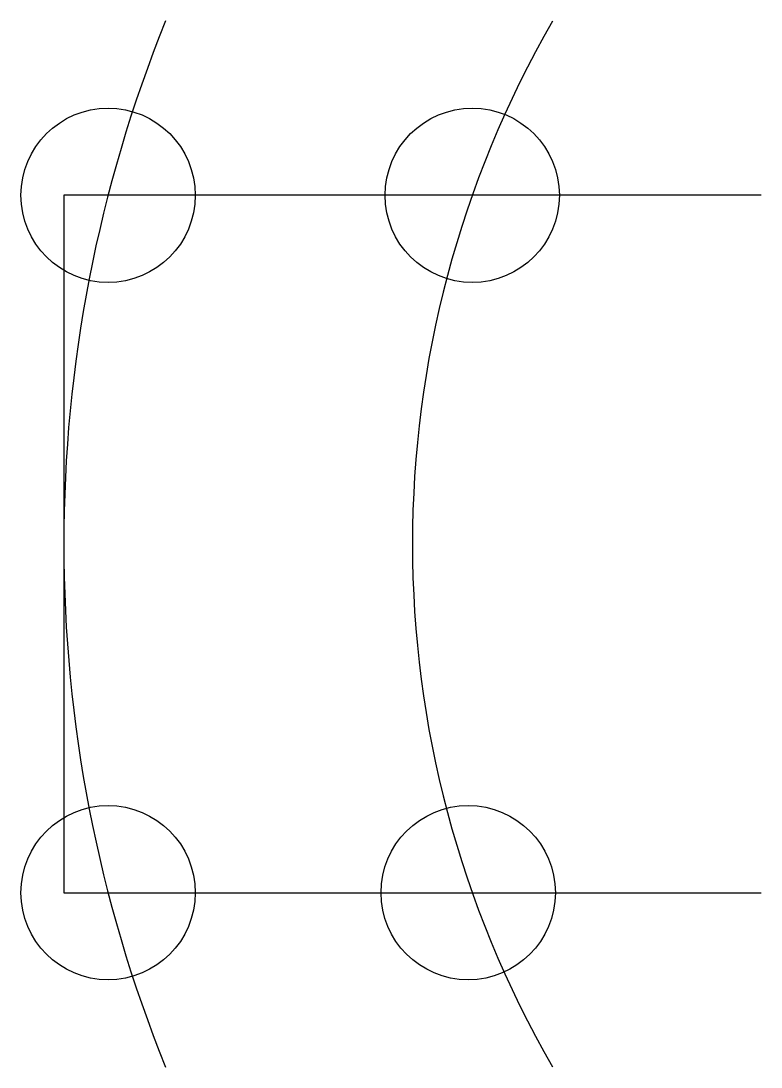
# Model space of a CAD drawing. Extents: x -41.2 to -20, y -15 to 15.
import ezdxf

# ---------------------------------------------------------------- set-up
doc = ezdxf.new("R2010")
doc.units = 0
doc.layers.add('Layer0', color=7, linetype='CONTINUOUS')

msp = doc.modelspace()

# ---------------------------------------------------------------- linework, layer by layer
at = {"layer": 'Layer0', "color": 7, "linetype": 'CONTINUOUS'}
for p, q in [((-20, 10), (-40, 10)), ((-40, 10), (-40, -10)), ((-40, -10), (-20, -10))]:
    msp.add_line(p, q, dxfattribs=at)
for centre in [(-38.73, 10), (-28.284, 10), (-38.73, -10), (-28.4, -10)]:
    msp.add_circle(centre, 2.5, dxfattribs=at)
for radius, start, end in [(40, -202.0255, -157.973), (30, -209.9825, -150.0161)]:
    msp.add_arc((0, 0), radius, start, end, dxfattribs=at)

doc.saveas('drawing.dxf')
